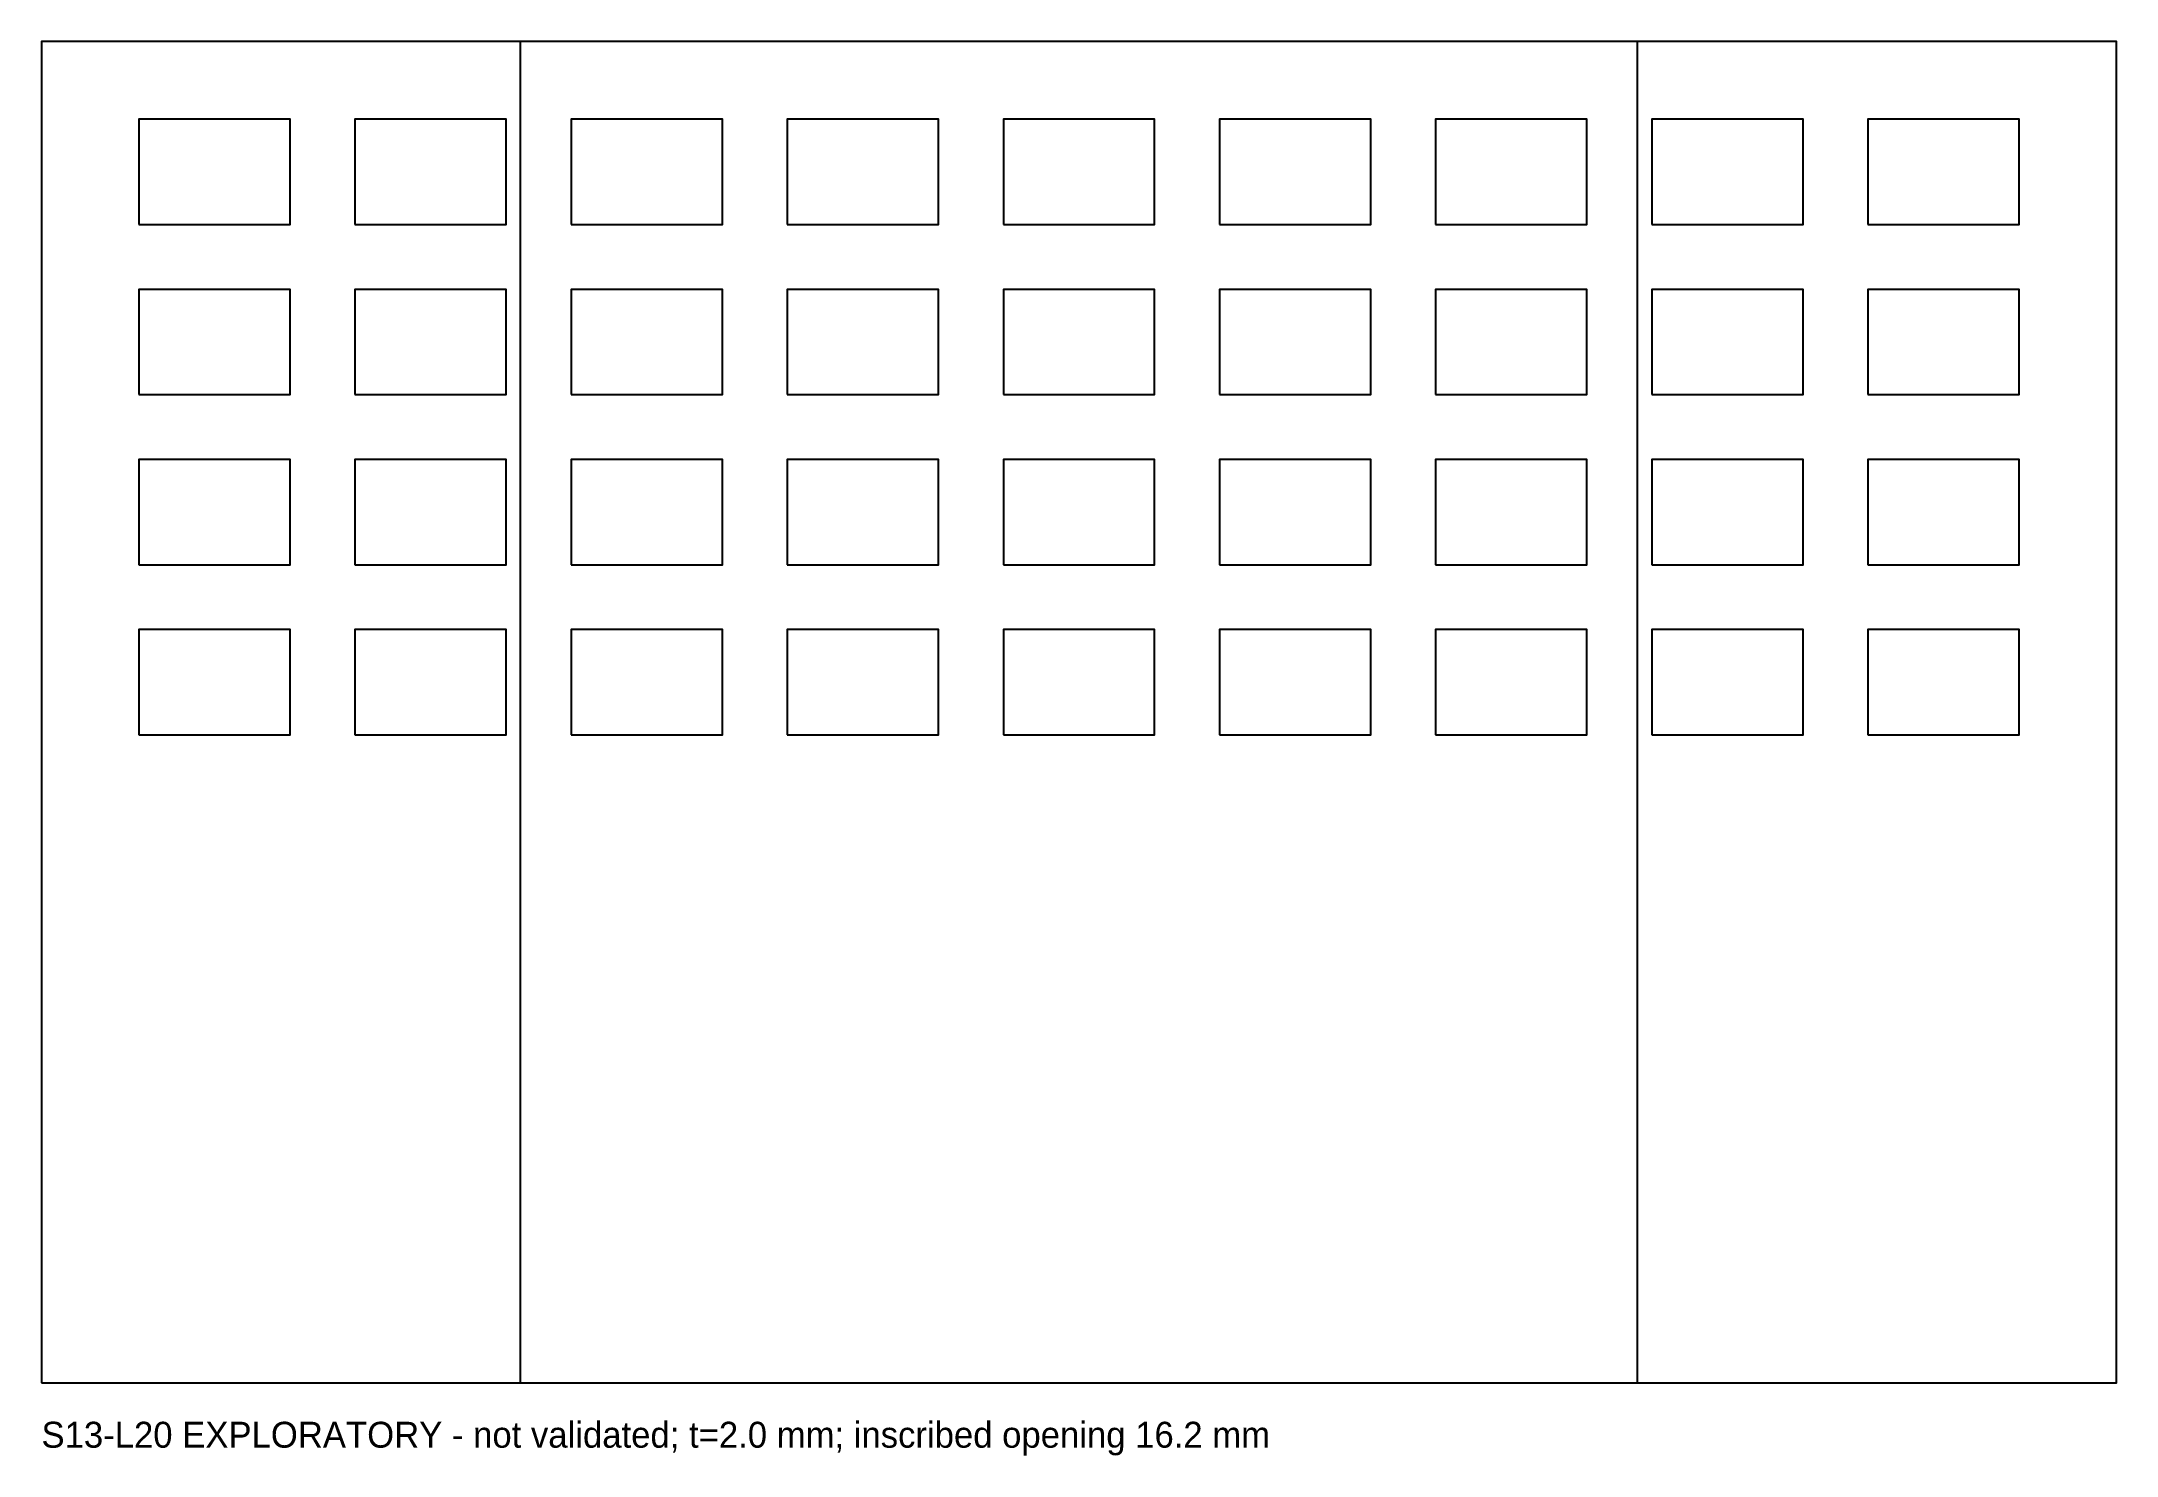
# Model space of a CAD drawing. Header units: millimetres. Extents: x -160 to 160, y -11 to 207.
import ezdxf

# ---------------------------------------------------------------- set-up
doc = ezdxf.new("R2010")
doc.units = ezdxf.units.MM
for name, color, linetype in [('BEND', 3, 'Continuous'), ('CUT', 1, 'Continuous'), ('NOTE', 7, 'Continuous')]:
    doc.layers.add(name, color=color, linetype=linetype)

msp = doc.modelspace()

# ---------------------------------------------------------------- linework, layer by layer
at = {"layer": 'BEND'}
for p, q in [((-86.18, 0), (-86.18, 207)), ((86.18, 0), (86.18, 207))]:
    msp.add_line(p, q, dxfattribs=at)
at = {"layer": 'CUT'}
for points in [[(-160.06, 0), (160.06, 0), (160.06, 207), (-160.06, 207)], [(-145.06, 178.75), (-121.71, 178.75), (-121.71, 195), (-145.06, 195)], [(-111.71, 178.75), (-88.36, 178.75), (-88.36, 195), (-111.71, 195)], [(-78.36, 178.75), (-55.02, 178.75), (-55.02, 195), (-78.36, 195)], [(-45.02, 178.75), (-21.67, 178.75), (-21.67, 195), (-45.02, 195)], [(-11.67, 178.75), (11.67, 178.75), (11.67, 195), (-11.67, 195)], [(21.67, 178.75), (45.02, 178.75), (45.02, 195), (21.67, 195)], [(55.02, 178.75), (78.36, 178.75), (78.36, 195), (55.02, 195)], [(88.36, 178.75), (111.71, 178.75), (111.71, 195), (88.36, 195)], [(121.71, 178.75), (145.06, 178.75), (145.06, 195), (121.71, 195)], [(-145.06, 152.5), (-121.71, 152.5), (-121.71, 168.75), (-145.06, 168.75)], [(-111.71, 152.5), (-88.36, 152.5), (-88.36, 168.75), (-111.71, 168.75)], [(-78.36, 152.5), (-55.02, 152.5), (-55.02, 168.75), (-78.36, 168.75)], [(-45.02, 152.5), (-21.67, 152.5), (-21.67, 168.75), (-45.02, 168.75)], [(-11.67, 152.5), (11.67, 152.5), (11.67, 168.75), (-11.67, 168.75)], [(21.67, 152.5), (45.02, 152.5), (45.02, 168.75), (21.67, 168.75)], [(55.02, 152.5), (78.36, 152.5), (78.36, 168.75), (55.02, 168.75)], [(88.36, 152.5), (111.71, 152.5), (111.71, 168.75), (88.36, 168.75)], [(121.71, 152.5), (145.06, 152.5), (145.06, 168.75), (121.71, 168.75)], [(-145.06, 126.25), (-121.71, 126.25), (-121.71, 142.5), (-145.06, 142.5)], [(-111.71, 126.25), (-88.36, 126.25), (-88.36, 142.5), (-111.71, 142.5)], [(-78.36, 126.25), (-55.02, 126.25), (-55.02, 142.5), (-78.36, 142.5)], [(-45.02, 126.25), (-21.67, 126.25), (-21.67, 142.5), (-45.02, 142.5)], [(-11.67, 126.25), (11.67, 126.25), (11.67, 142.5), (-11.67, 142.5)], [(21.67, 126.25), (45.02, 126.25), (45.02, 142.5), (21.67, 142.5)], [(55.02, 126.25), (78.36, 126.25), (78.36, 142.5), (55.02, 142.5)], [(88.36, 126.25), (111.71, 126.25), (111.71, 142.5), (88.36, 142.5)], [(121.71, 126.25), (145.06, 126.25), (145.06, 142.5), (121.71, 142.5)], [(-145.06, 100), (-121.71, 100), (-121.71, 116.25), (-145.06, 116.25)], [(-111.71, 100), (-88.36, 100), (-88.36, 116.25), (-111.71, 116.25)], [(-78.36, 100), (-55.02, 100), (-55.02, 116.25), (-78.36, 116.25)], [(-45.02, 100), (-21.67, 100), (-21.67, 116.25), (-45.02, 116.25)], [(-11.67, 100), (11.67, 100), (11.67, 116.25), (-11.67, 116.25)], [(21.67, 100), (45.02, 100), (45.02, 116.25), (21.67, 116.25)], [(55.02, 100), (78.36, 100), (78.36, 116.25), (55.02, 116.25)], [(88.36, 100), (111.71, 100), (111.71, 116.25), (88.36, 116.25)], [(121.71, 100), (145.06, 100), (145.06, 116.25), (121.71, 116.25)]]:
    msp.add_lwpolyline(points, close=True, dxfattribs=at)

# ---------------------------------------------------------------- texts
at = {"layer": 'NOTE'}
msp.add_text('S13-L20 EXPLORATORY - not validated; t=2.0 mm; inscribed opening 16.2 mm', height=4, dxfattribs=at).set_placement((-160.06, -10))

doc.saveas('drawing.dxf')
